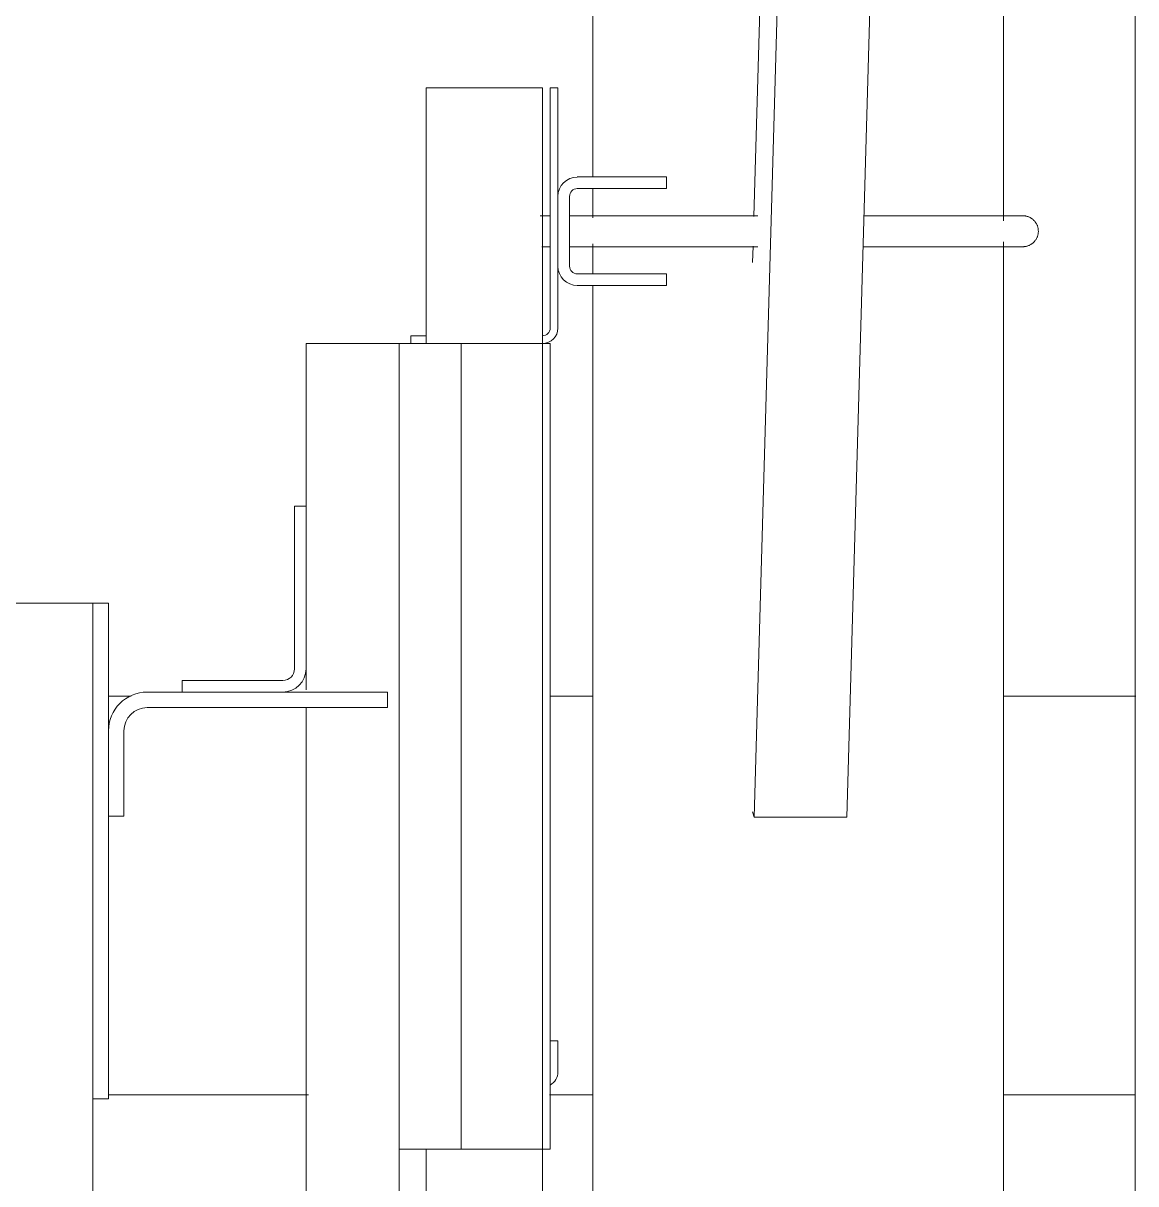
# Model space of a CAD drawing. Header units: inches. Extents: x 21408 to 98131, y -290 to 853.
# Drawn here: x 32551.07 to 32569.02, y 146.63 to 165.36 of the extents above; entities that cross this region are included whole.
import ezdxf

# ---------------------------------------------------------------- set-up
doc = ezdxf.new("R2010")
doc.units = ezdxf.units.IN
doc.header["$MEASUREMENT"] = 0
for name, color, linetype, lineweight in [('M-HVAC-DUCT', 70, 'Continuous', 9), ('Q-SPCQ', 91, 'Continuous', 9), ('S-BEAM', 12, 'Continuous', 9)]:
    doc.layers.add(name, color=color, linetype=linetype, lineweight=lineweight)

# ---------------------------------------------------------------- blocks, each defined once
blk = doc.blocks.new('Basketball_Backstop-Performance_Sports_Systems-3103-Ceiling_Hung - 27_-0_ to 27_-11 7_8_-706978-Building Section - North_South looking East _ Fitness Center')
at = {"layer": 'Q-SPCQ'}
for p, q in [((22182.463, 152.543), (22186.13, 280.918)), ((22184.32, 279.687), (22180.965, 162.238)), ((22184.601, 279.687), (22180.969, 152.543)), ((22178.365, 224.83), (22178.365, 162.875)), ((22184.99, 162.168), (22184.99, 224.125)), ((22187.115, 224), (22187.115, 130)), ((22175.678, 164.313), (22175.678, 160.188)), ((22175.678, 164.313), (22176.615, 164.313)), ((22176.615, 164.313), (22177.553, 164.313)), ((22177.553, 118.813), (22177.553, 164.313)), ((22177.803, 164.313), (22177.678, 164.313)), ((22177.678, 164.313), (22177.678, 160.438)), ((22177.803, 160.438), (22177.803, 164.313)), ((22179.053, 162.875), (22178.115, 162.875)), ((22179.166, 162.875), (22179.045, 162.875)), ((22179.053, 162.875), (22179.553, 162.875)), ((22179.553, 162.875), (22179.437, 162.875)), ((22179.553, 162.687), (22179.553, 162.875)), ((22179.553, 162.687), (22179.553, 162.875)), ((22177.99, 161.437), (22177.99, 162.562)), ((22178.115, 162.687), (22179.053, 162.687)), ((22178.365, 162.687), (22178.365, 162.217)), ((22179.045, 162.687), (22179.166, 162.687)), ((22179.553, 162.687), (22179.053, 162.687)), ((22179.437, 162.687), (22179.553, 162.687)), ((22177.678, 162.25), (22177.517, 162.25)), ((22181.026, 162.25), (22177.99, 162.25)), ((22184.99, 135.856), (22184.99, 161.83)), ((22177.541, 161.75), (22177.678, 161.75)), ((22177.99, 161.75), (22181.026, 161.75)), ((22178.365, 161.796), (22178.365, 161.312)), ((22180.952, 161.759), (22180.944, 161.497)), ((22178.115, 161.312), (22179.053, 161.312)), ((22179.166, 161.312), (22179.045, 161.312)), ((22179.053, 161.312), (22179.553, 161.312)), ((22179.553, 161.312), (22179.437, 161.312)), ((22179.553, 161.125), (22179.553, 161.312)), ((22179.553, 161.125), (22179.553, 161.312)), ((22179.053, 161.125), (22178.115, 161.125)), ((22178.365, 161.125), (22178.365, 136.562)), ((22179.045, 161.125), (22179.166, 161.125)), ((22179.553, 161.125), (22179.053, 161.125)), ((22179.437, 161.125), (22179.553, 161.125)), ((22175.678, 160.313), (22175.428, 160.313)), ((22175.428, 160.313), (22175.428, 160.188)), ((22175.678, 160.188), (22175.678, 160.313)), ((22177.553, 160.188), (22177.553, 160.313)), ((22177.553, 160.313), (22177.553, 160.188)), ((22173.74, 160.188), (22173.74, 157.563)), ((22173.74, 160.188), (22173.865, 160.188)), ((22173.865, 160.188), (22175.115, 160.188)), ((22175.115, 160.188), (22175.24, 160.188)), ((22175.24, 160.188), (22175.24, 147.188)), ((22175.24, 160.188), (22175.49, 160.188)), ((22175.24, 123.063), (22175.24, 160.188)), ((22175.49, 160.188), (22176.24, 160.188)), ((22176.237, 160.188), (22176.615, 160.188)), ((22176.24, 160.188), (22176.24, 147.188)), ((22176.615, 160.188), (22177.678, 160.188)), ((22177.678, 147.188), (22177.678, 160.188)), ((22173.74, 157.563), (22173.553, 157.563)), ((22173.553, 157.563), (22173.553, 154.938)), ((22173.74, 154.938), (22173.74, 157.563)), ((22168.053, 156), (22170.303, 156)), ((22170.303, 156), (22170.303, 114)), ((22170.303, 148), (22170.303, 156)), ((22170.303, 156), (22170.553, 156)), ((22170.553, 156), (22170.553, 148)), ((22173.74, 154.938), (22173.74, 154.601)), ((22173.365, 154.75), (22171.74, 154.75)), ((22171.74, 154.75), (22171.74, 154.563)), ((22175.053, 154.563), (22171.178, 154.563)), ((22171.74, 154.563), (22173.365, 154.563)), ((22175.053, 154.313), (22175.053, 154.563)), ((22171.178, 154.313), (22175.053, 154.313)), ((22173.74, 154.313), (22173.74, 118.688)), ((22170.803, 152.563), (22170.803, 153.938)), ((22180.969, 152.543), (22180.944, 152.633)), ((22170.553, 152.563), (22170.803, 152.563)), ((22182.463, 152.543), (22180.969, 152.543)), ((22177.803, 148.938), (22177.678, 148.938)), ((22177.678, 148.938), (22177.678, 148.438)), ((22177.803, 148.438), (22177.803, 148.938)), ((22177.678, 148.438), (22177.678, 148.221)), ((22177.678, 148.221), (22177.678, 148.438)), ((22170.553, 148), (22170.303, 148)), ((22175.49, 147.188), (22175.24, 147.188)), ((22176.24, 147.188), (22175.49, 147.188)), ((22175.678, 147.188), (22175.678, 118.813)), ((22176.615, 147.188), (22176.237, 147.188)), ((22177.678, 147.188), (22176.615, 147.188))]:
    blk.add_line(p, q, dxfattribs=at)
at = {"layer": 'Q-SPCQ', "flags": 128}
for points in [[(22185.303, 162.25), (22185.3, 162.25), (22185.291, 162.25), (22185.277, 162.25), (22185.257, 162.25), (22185.231, 162.25), (22185.199, 162.25), (22185.162, 162.25), (22185.119, 162.25), (22185.07, 162.25), (22185.017, 162.25), (22184.958, 162.25), (22184.893, 162.25), (22184.824, 162.25), (22184.749, 162.25), (22184.67, 162.25), (22184.585, 162.25), (22184.497, 162.25), (22184.403, 162.25), (22184.305, 162.25), (22184.203, 162.25), (22184.097, 162.25), (22183.987, 162.25), (22183.874, 162.25), (22183.757, 162.25), (22183.636, 162.25), (22183.513, 162.25), (22183.386, 162.25), (22183.257, 162.25), (22183.125, 162.25), (22182.991, 162.25), (22182.855, 162.25), (22182.741, 162.25)], [(22185.001, 162.25), (22185.056, 162.25), (22185.106, 162.25), (22185.151, 162.25), (22185.189, 162.25), (22185.223, 162.25), (22185.25, 162.25), (22185.272, 162.25), (22185.288, 162.25), (22185.298, 162.25), (22185.303, 162.25), (22185.303, 162.25)], [(22185.303, 162.25), (22185.313, 162.25), (22185.323, 162.249), (22185.333, 162.248), (22185.343, 162.247), (22185.352, 162.245), (22185.362, 162.243), (22185.372, 162.24), (22185.381, 162.237), (22185.391, 162.234), (22185.4, 162.23), (22185.409, 162.226), (22185.418, 162.222), (22185.427, 162.217), (22185.436, 162.212), (22185.444, 162.206), (22185.452, 162.201), (22185.46, 162.194), (22185.468, 162.188), (22185.475, 162.181), (22185.482, 162.174), (22185.489, 162.167), (22185.495, 162.159), (22185.502, 162.151), (22185.508, 162.143), (22185.513, 162.135), (22185.518, 162.127), (22185.523, 162.118), (22185.528, 162.109), (22185.532, 162.1), (22185.536, 162.091), (22185.539, 162.081), (22185.542, 162.072), (22185.545, 162.062), (22185.547, 162.052), (22185.549, 162.042), (22185.551, 162.033), (22185.552, 162.023), (22185.552, 162.013), (22185.553, 162.003), (22185.553, 162)], [(22185.553, 162), (22185.553, 161.99), (22185.552, 161.98), (22185.551, 161.97), (22185.55, 161.96), (22185.548, 161.95), (22185.546, 161.941), (22185.543, 161.931), (22185.54, 161.921), (22185.537, 161.912), (22185.533, 161.903), (22185.529, 161.894), (22185.525, 161.885), (22185.52, 161.876), (22185.515, 161.867), (22185.509, 161.859), (22185.503, 161.851), (22185.497, 161.843), (22185.491, 161.835), (22185.484, 161.828), (22185.477, 161.821), (22185.47, 161.814), (22185.462, 161.807), (22185.454, 161.801), (22185.446, 161.795), (22185.438, 161.79), (22185.429, 161.784), (22185.421, 161.78), (22185.412, 161.775), (22185.403, 161.771), (22185.393, 161.767), (22185.384, 161.764), (22185.374, 161.76), (22185.365, 161.758), (22185.355, 161.756), (22185.345, 161.754), (22185.335, 161.752), (22185.325, 161.751), (22185.316, 161.75), (22185.306, 161.75), (22185.303, 161.75)], [(22182.726, 161.75), (22182.818, 161.75), (22182.955, 161.75), (22183.089, 161.75), (22183.222, 161.75), (22183.352, 161.75), (22183.479, 161.75), (22183.603, 161.75), (22183.725, 161.75), (22183.843, 161.75), (22183.957, 161.75), (22184.068, 161.75), (22184.175, 161.75), (22184.278, 161.75), (22184.377, 161.75), (22184.472, 161.75), (22184.562, 161.75), (22184.647, 161.75), (22184.728, 161.75), (22184.804, 161.75), (22184.875, 161.75), (22184.941, 161.75), (22185.001, 161.75), (22185.056, 161.75), (22185.106, 161.75), (22185.151, 161.75), (22185.189, 161.75), (22185.223, 161.75), (22185.25, 161.75), (22185.272, 161.75), (22185.288, 161.75), (22185.298, 161.75), (22185.303, 161.75), (22185.303, 161.75)], [(22185.303, 161.75), (22185.3, 161.75), (22185.291, 161.75), (22185.277, 161.75), (22185.257, 161.75), (22185.231, 161.75), (22185.199, 161.75), (22185.162, 161.75), (22185.119, 161.75), (22185.07, 161.75), (22185.017, 161.75)]]:
    blk.add_lwpolyline(points, dxfattribs=at)
at = {"layer": 'Q-SPCQ'}
for centre, radius, start, end in [((22178.115, 162.562), 0.312, 90, 180), ((22178.115, 162.562), 0.125, 90, 180), ((22178.115, 161.437), 0.312, 180, 270), ((22178.115, 161.437), 0.125, 180, 270), ((22177.553, 160.438), 0.25, 270, 0), ((22177.553, 160.438), 0.125, 270, 0), ((22173.365, 154.938), 0.188, 270, 0), ((22173.365, 154.938), 0.375, 270, 0), ((22171.178, 153.938), 0.625, 90, 180), ((22171.178, 153.938), 0.375, 90, 180), ((22171.178, 153.938), 0.375, 90, 180), ((22177.553, 148.438), 0.25, 300, 0)]:
    blk.add_arc(centre, radius, start, end, dxfattribs=at)
blk = doc.blocks.new('Girt_Z - 10_D-1223970-Building Section - North_South looking East _ Fitness Center')
at = {"layer": 'S-BEAM'}
for p, q in [((22170.553, 148.063), (22173.777, 148.063)), ((22177.667, 148.063), (22178.365, 148.063)), ((22184.99, 148.063), (22187.122, 148.063))]:
    blk.add_line(p, q, dxfattribs=at)

msp = doc.modelspace()

# ---------------------------------------------------------------- linework, layer by layer
at = {"layer": 'M-HVAC-DUCT'}
for p, q in [((32552.445, 154.5), (32552.809, 154.5)), ((32559.57, 154.5), (32560.257, 154.5)), ((32566.882, 154.5), (32569.016, 154.5))]:
    msp.add_line(p, q, dxfattribs=at)

# ---------------------------------------------------------------- block references
at = {"layer": 'Q-SPCQ'}
msp.add_blockref('Basketball_Backstop-Performance_Sports_Systems-3103-Ceiling_Hung - 27_-0_ to 27_-11 7_8_-706978-Building Section - North_South looking East _ Fitness Center', (10381.892, 0), dxfattribs=at)
at = {"layer": 'S-BEAM'}
msp.add_blockref('Girt_Z - 10_D-1223970-Building Section - North_South looking East _ Fitness Center', (10381.892, 0), dxfattribs=at)

doc.saveas('drawing.dxf')
